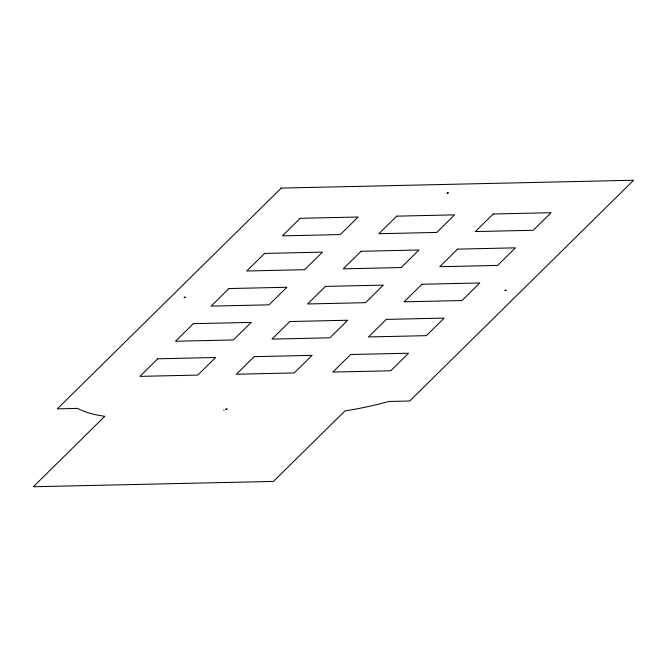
<?xml version="1.0" encoding="UTF-8"?>
<svg xmlns="http://www.w3.org/2000/svg" width="667" height="667" viewBox="0 0 667 667"><rect width="100%" height="100%" fill="white"/><g stroke="black" fill="none" stroke-linecap="round" stroke-linejoin="round"><path stroke-width="0.5" stroke-dasharray="3.33 2.5" d="M224.629 410.355L223.67 410.38L223.445 409.388"/><path stroke-width="1" d="M281.257 188.086L57.329 408.846L77.722 408.396A121.836 42.863 -12.4 0 0 104.811 416.308L33.35 486.76L273.445 481.416L344.906 410.964A146.615 51.584 -12.4 0 0 388.878 401.467L409.721 401L633.65 180.24L281.257 188.086M184.526 297.215L184.075 297.657L185.493 297.19L184.526 297.215M157.695 358.804L139.878 376.371L197.774 375.079L215.591 357.52L157.695 358.804M193.322 323.678L175.513 341.246L233.4 339.953L251.217 322.394L193.322 323.678M228.956 288.553L211.139 306.12L269.034 304.827L286.852 287.26L228.956 288.553M264.582 253.427L246.765 270.994L304.661 269.701L322.478 252.134L264.582 253.427M300.217 218.301L282.399 235.868L340.295 234.576L358.104 217.008L300.217 218.301M254.185 356.653L236.368 374.22L294.264 372.928L312.081 355.369L254.185 356.653M289.812 321.527L272.003 339.094L329.898 337.802L347.707 320.243L289.812 321.527M325.446 286.401L307.629 303.969L365.524 302.676L383.342 285.117L325.446 286.401M361.072 251.276L343.263 268.843L401.15 267.55L418.968 249.992L361.072 251.276M396.707 216.15L378.889 233.717L436.785 232.424L454.602 214.866L396.707 216.15M226.171 409.071L225.721 409.513L227.13 409.046L226.171 409.071M447.49 192.88L447.048 193.322L448.457 192.855L447.49 192.88M350.675 354.51L332.858 372.069L390.754 370.785L408.571 353.218L350.675 354.51M386.31 319.385L368.492 336.943L426.388 335.659L444.197 318.092L386.31 319.385M421.936 284.259L404.119 301.817L462.014 300.534L479.831 282.966L421.936 284.259M457.562 249.133L439.753 266.692L497.649 265.408L515.458 247.841L457.562 249.133M493.196 214.007L475.379 231.566L533.275 230.282L551.092 212.715L493.196 214.007M505.319 290.253L504.869 290.687L506.278 290.228L505.319 290.253"/></g></svg>
